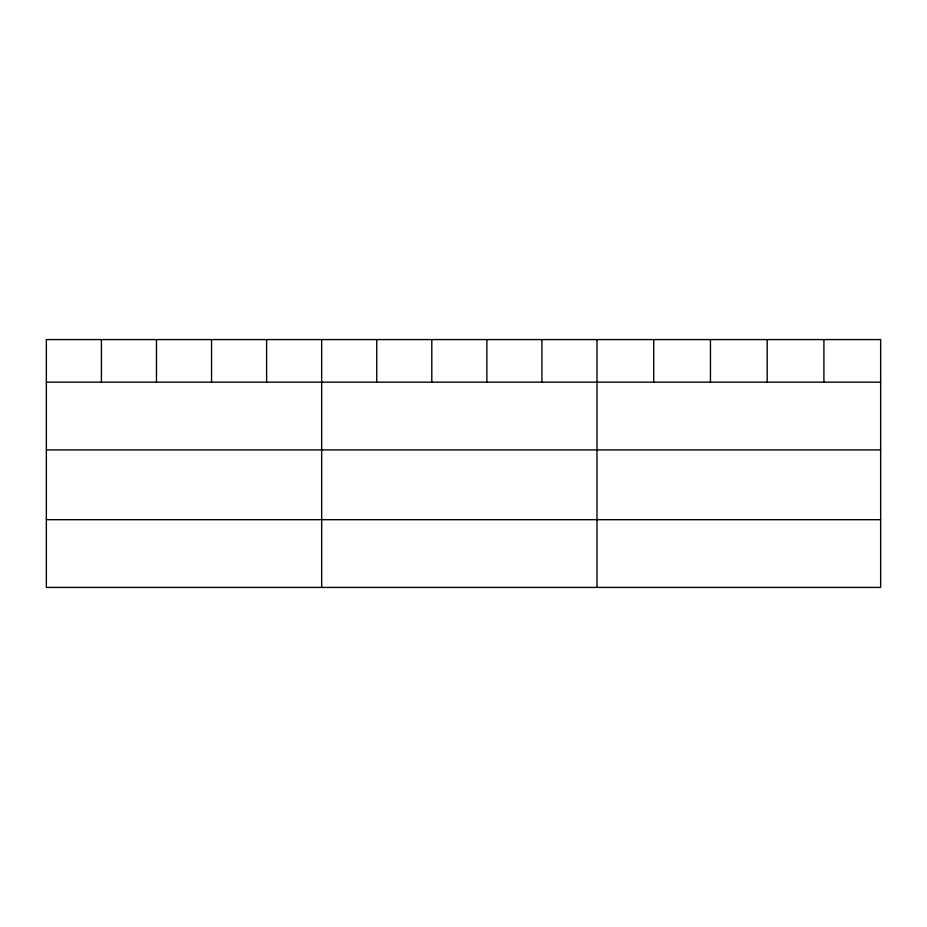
<?xml version="1.0" encoding="UTF-8"?>
<svg xmlns="http://www.w3.org/2000/svg" width="927" height="927" viewBox="0 0 927 927"><rect width="100%" height="100%" fill="white"/><g stroke="black" fill="none" stroke-linecap="round" stroke-linejoin="round"><path stroke-width="1.39" d="M880.65 382.167L880.65 587.428L46.35 587.428L46.35 339.572L880.65 339.572L880.65 382.167L46.35 382.167M46.35 449.908L880.65 449.908M46.35 519.688L880.65 519.688M823.918 339.572L823.918 382.167M767.185 339.572L767.185 382.167M710.453 339.572L710.453 382.167M653.72 339.572L653.72 382.167M596.988 339.572L596.988 587.428M541.924 339.572L541.924 382.167M486.86 339.572L486.86 382.167M431.797 339.572L431.797 382.167M376.733 339.572L376.733 382.167M321.669 339.572L321.669 587.428M266.605 339.572L266.605 382.167M211.541 339.572L211.541 382.167M156.478 339.572L156.478 382.167M101.414 339.572L101.414 382.167"/></g></svg>
